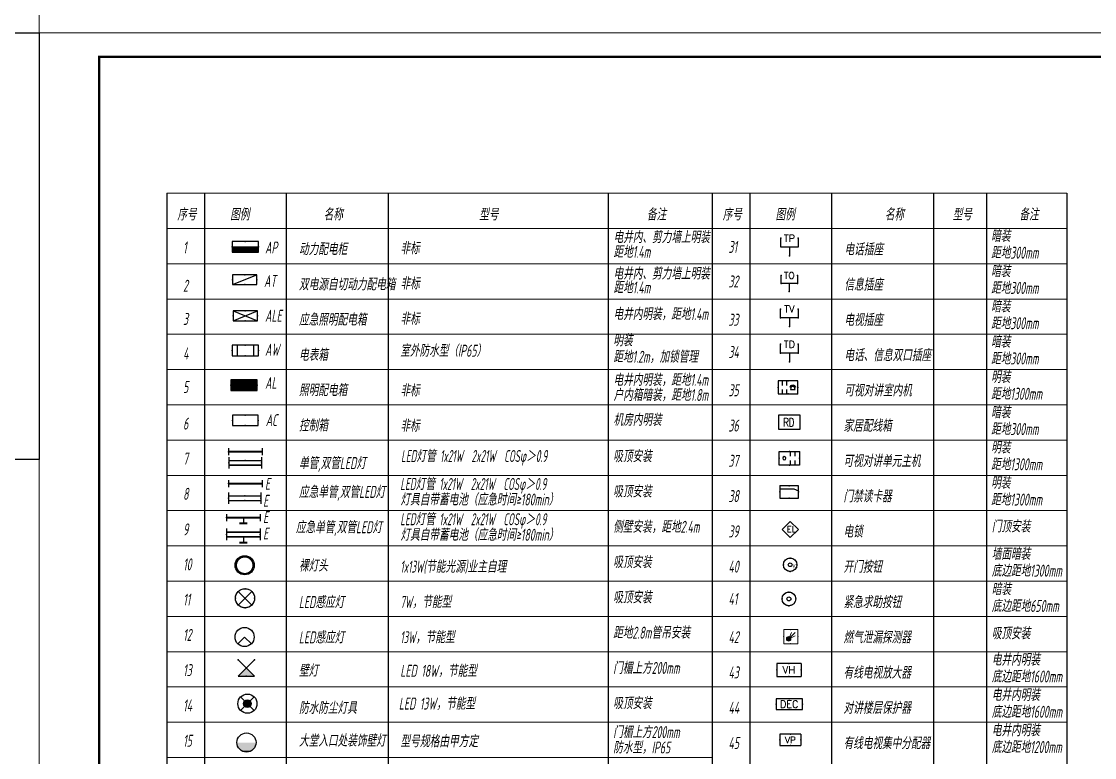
# Model space of a CAD drawing. Extents: x 3753737 to 4713801, y -857380 to 24339.
# Drawn here: x 4454205 to 4499036, y -659835 to -629102 of the extents above; entities that cross this region are included whole.
import ezdxf
from ezdxf.enums import TextEntityAlignment as Align

# ---------------------------------------------------------------- set-up
doc = ezdxf.new("R2010")
doc.units = 0
doc.header["$LTSCALE"] = 1000
doc.header["$MEASUREMENT"] = 0
doc.linetypes.add('CONTINOUS', pattern=[0])
doc.layers.get('0').update_dxf_attribs({"linetype": 'CONTINUOUS'})
for name, color, linetype in [('1-D2', 2, 'CONTINUOUS'), ('1-弱电', 3, 'CONTINUOUS'), ('1-弱电1', 3, 'CONTINUOUS'), ('EQUIP-安防', 3, 'CONTINUOUS'), ('EQUIP-照明', 3, 'CONTINUOUS'), ('EQUIP-电视', 3, 'CONTINUOUS'), ('EQUIP-箱柜', 3, 'CONTINUOUS'), ('EQUIP-通讯', 3, 'CONTINUOUS'), ('TEL_TEXT', 7, 'CONTINUOUS'), ('text', 7, 'CONTINUOUS'), ('TK', 252, 'CONTINUOUS'), ('电气', 6, 'CONTINUOUS')]:
    doc.layers.add(name, color=color, linetype=linetype)
for name, color, linetype, lineweight in [('DIM', 3, 'CONTINUOUS', 20), ('EQUIP-消防', 3, 'CONTINUOUS', 20), ('图框', 147, 'CONTINUOUS', 20)]:
    doc.layers.add(name, color=color, linetype=linetype, lineweight=lineweight)
doc.styles.add('1常用弱电', font='SIMPLEX.shx', dxfattribs={"width": 0.8, "height": 3.5, "bigfont": 'HZTXT.shx'})
doc.styles.add('_TCH_LABEL', font='COMPLEX', dxfattribs={"bigfont": 'GBCBIG'})
doc.styles.add('_TEL_DIM', font='SIMPLEX', dxfattribs={"width": 0.8, "height": 3.5, "bigfont": 'HZTXT'})
doc.styles.add('CM', font='complex', dxfattribs={"width": 0.75})
doc.styles.add('HZTXT', font='gbeitc.shx', dxfattribs={"width": 0.8, "height": 400, "bigfont": 'hztxt.shx'})
doc.styles.add('SM1', font='realsz.shx', dxfattribs={"width": 0.75, "bigfont": 'realhz.shx'})
doc.styles.get("Standard").update_dxf_attribs({"font": 'gbenor.shx', "bigfont": 'gbcbig.shx'})

# ---------------------------------------------------------------- blocks, each defined once
blk = doc.blocks.new('$equip$00001677')
for p, q in [((0.75, 0.6), (-0.75, 0.6)), ((-0.75, 0.6), (-0.75, 0)), ((-0.75, 0), (0.75, 0)), ((0.75, 0), (0.75, 0.6))]:
    blk.add_line(p, q)
for p in [(-0.75, 0.3), (0, 0.6), (0, 0), (0.75, 0.3)]:
    blk.add_point(p)
at = {"style": '_TCH_LABEL', "flags": 8}
blk.add_attdef('16', text='', height=0.4, dxfattribs=at).set_placement((0, 0.3), align=Align.MIDDLE_CENTER)
at = {"style": '_TCH_LABEL', "flags": 9}
blk.add_attdef('A', (0, 0), '', height=0.00002, dxfattribs=at)
blk = doc.blocks.new('$equip$00001674')
for p, q in [((-0.5, 0.499), (-0.5, 0.999)), ((0.5, 0.999), (0.5, 0.499)), ((0.5, 0.499), (-0.5, 0.499)), ((0, 0.5), (0, 0))]:
    blk.add_line(p, q)
for p in [(-0.5, 0.999), (0.5, 0.999), (-0.5, 0.499), (0, 0), (0.5, 0.499)]:
    blk.add_point(p)
at = {"style": '_TCH_LABEL', "flags": 8}
blk.add_attdef('$TEXT$', text='', height=0.4, dxfattribs=at).set_placement((0, 0.999), align=Align.MIDDLE_CENTER)
at = {"style": '_TCH_LABEL', "flags": 9}
blk.add_attdef('A', (0, 0), '', height=0.00002, dxfattribs=at)
blk = doc.blocks.new('$equip$00001382')
for p, q in [((-0.5, 0.499), (-0.5, 0.999)), ((0.5, 0.999), (0.5, 0.499)), ((0.5, 0.499), (-0.5, 0.499)), ((0, 0.5), (0, 0))]:
    blk.add_line(p, q)
for p in [(-0.5, 0.999), (0.5, 0.999), (0, 0.499), (0, 0)]:
    blk.add_point(p)
at = {"style": '_TCH_LABEL', "flags": 8}
blk.add_attdef('$TEXT$', text='', height=0.4, dxfattribs=at).set_placement((0, 0.999), align=Align.MIDDLE_CENTER)
at = {"style": '_TCH_LABEL', "flags": 9}
blk.add_attdef('A', (0, 0), '', height=0.00002, dxfattribs=at)
blk = doc.blocks.new('$equip$00001801')
for p, q in [((-0.65, 0.7), (-0.65, 0)), ((0.65, 0.7), (-0.65, 0.7)), ((0.65, 0.7), (0.65, 0)), ((-0.65, 0), (0.65, 0))]:
    blk.add_line(p, q)
for p in [(0, 0.7), (-0.65, 0.35), (0, 0), (0.65, 0.35)]:
    blk.add_point(p)
at = {"color": 7, "style": '_TEL_DIM'}
blk.add_attdef('$TEXT$', text='', height=0.4, dxfattribs=at).set_placement((0, 0.35), align=Align.MIDDLE_CENTER)
at = {"color": 7, "style": '_TEL_DIM', "flags": 1}
blk.add_attdef('A', text='', height=0.00002, dxfattribs=at).set_placement((0, 0), align=Align.MIDDLE_CENTER)
blk = doc.blocks.new('$equip$00001847')
for p, q in [((-0.5, 0.499), (-0.5, 0.999)), ((0.5, 0.999), (0.5, 0.499)), ((0.5, 0.499), (-0.5, 0.499)), ((0, 0.5), (0, 0))]:
    blk.add_line(p, q)
for p in [(-0.5, 0.999), (0.5, 0.999), (-0.5, 0.499), (0, 0), (0.5, 0.499)]:
    blk.add_point(p)
at = {"color": 7, "style": '_TEL_DIM'}
blk.add_attdef('$TEXT$', text='', height=0.4, dxfattribs=at).set_placement((0, 0.999), align=Align.MIDDLE_CENTER)
at = {"color": 7, "style": '_TEL_DIM', "flags": 1}
blk.add_attdef('A', text='', height=0.00002, dxfattribs=at).set_placement((0, 0), align=Align.MIDDLE_CENTER)
blk = doc.blocks.new('$equip$00001800')
for p, q in [((-0.65, 0.7), (-0.65, 0)), ((0.65, 0.7), (-0.65, 0.7)), ((0.65, 0.7), (0.65, 0)), ((-0.65, 0), (0.65, 0))]:
    blk.add_line(p, q)
for p in [(0, 0.7), (-0.65, 0.35), (0, 0), (0.65, 0.35)]:
    blk.add_point(p)
at = {"color": 7, "style": '_TEL_DIM'}
blk.add_attdef('$TEXT$', text='', height=0.4, dxfattribs=at).set_placement((0, 0.35), align=Align.MIDDLE_CENTER)
at = {"color": 7, "style": '_TEL_DIM', "flags": 1}
blk.add_attdef('A', text='', height=0.00002, dxfattribs=at).set_placement((0, 0), align=Align.MIDDLE_CENTER)
blk = doc.blocks.new('$equip$00002647')
at = {"linetype": 'Continuous'}
for p, q in [((-0.63, -0.415), (-0.63, 0.415)), ((-0.63, -0.415), (-0.63, 0.415)), ((-0.63, 0.415), (0.62, 0.415)), ((0.066, 0.129), (0.066, 0.415)), ((0.345, 0.129), (0.345, 0.415)), ((0.62, 0.415), (0.62, -0.415)), ((0.62, -0.415), (-0.63, -0.415)), ((0.066, -0.415), (0.066, -0.129)), ((0.345, -0.415), (0.345, -0.129))]:
    blk.add_line(p, q, dxfattribs=at)
at = {"const_width": 0.05}
blk.add_lwpolyline([(-0.63, 0.415), (0.62, 0.415), (0.62, -0.415), (-0.63, -0.415), (-0.63, 0.415), (0.62, 0.415)], dxfattribs=at)
at = {"linetype": 'Continuous'}
for start, end in [(0, 180), (180, 0)]:
    blk.add_arc((-0.32, 0), 0.1, start, end, dxfattribs=at)
at = {"color": 1}
for p in [(-0.63, 0), (-0.005, 0.415), (0.62, 0), (-0.005, -0.415)]:
    blk.add_point(p, dxfattribs=at)
at = {"color": 7, "style": '_TEL_DIM', "flags": 1}
blk.add_attdef('A', text='', height=0.000025, dxfattribs=at).set_placement((0, 0), align=Align.MIDDLE_CENTER)
blk = doc.blocks.new('A$C61097B59')
at = {"layer": '1-D2'}
for p, q in [((-88, 338), (-88, 0)), ((447, 338), (-88, 338)), ((447, 0), (447, 338)), ((-88, 0), (447, 0))]:
    blk.add_line(p, q, dxfattribs=at)
at = {"layer": '1-D2', "linetype": 'Continuous', "style": 'CM', "width": 0.75}
blk.add_text('RD', height=204, dxfattribs=at).set_placement((31, 63))
blk = doc.blocks.new('3电锁')
at = {"layer": '1-弱电1'}
for p, q in [((0, 743), (-372, 372)), ((372, 372), (0, 743)), ((-372, 372), (0, 0)), ((0, 0), (372, 372))]:
    blk.add_line(p, q, dxfattribs=at)
at = {"layer": '1-弱电1', "style": '1常用弱电'}
blk.add_text('EL', height=277.7, dxfattribs=at).set_placement((-160, 247))
blk = doc.blocks.new('$equip$00002479')
at = {"const_width": 0.04}
blk.add_lwpolyline([(-0.3, 0, 1), (0.3, 0, 1), (-0.3, 0, 0.942883)], format="xyb", dxfattribs=at)
for radius in [0.3, 0.0841]:
    blk.add_circle((0, 0), radius)
for p in [(-0.3, 0), (0, 0.3), (0.3, 0), (0, -0.3)]:
    blk.add_point(p)
at = {"color": 7, "style": '_TEL_DIM', "flags": 1}
blk.add_attdef('A', text='', height=0.00002, dxfattribs=at).set_placement((0, 0), align=Align.MIDDLE_CENTER)
blk = doc.blocks.new('$equip$00001600')
for p, q in [((0.5, 0), (-0.5, 0)), ((-0.5, 0), (-0.5, -1)), ((0.5, -1), (0.5, 0)), ((-0.15, -0.65), (0.3, -0.2)), ((-0.15, -0.65), (0.05, -0.2)), ((-0.15, -0.65), (0.3, -0.45)), ((-0.5, -1), (0.5, -1))]:
    blk.add_line(p, q)
blk.add_circle((-0.15, -0.65), 0.158)
for p in [(0, 0), (-0.5, -0.5), (0.5, -0.5), (0, -1)]:
    blk.add_point(p)
for points in [[(-0.287, -0.571), (-0.013, -0.571), (-0.308, -0.65), (0.008, -0.65)], [(-0.287, -0.729), (-0.013, -0.729), (-0.308, -0.65), (0.008, -0.65)], [(-0.229, -0.513), (-0.071, -0.513), (-0.287, -0.571), (-0.013, -0.571)], [(-0.229, -0.787), (-0.071, -0.787), (-0.287, -0.729), (-0.013, -0.729)], [(-0.15, -0.492), (-0.15, -0.492), (-0.229, -0.513), (-0.071, -0.513)], [(-0.15, -0.808), (-0.15, -0.808), (-0.229, -0.787), (-0.071, -0.787)]]:
    blk.add_solid(points)
at = {"flags": 9}
blk.add_attdef('A', (0, 0), '', height=0.00002, dxfattribs=at)
blk.add_attdef('B', text='', height=0.4, dxfattribs=at).set_placement((0.784, -0.7), align=Align.MIDDLE_CENTER)
blk = doc.blocks.new('$equip$00002628')
at = {"linetype": 'Continuous'}
for p, q in [((-0.625, 0.415), (0.625, 0.415)), ((-0.625, -0.415), (-0.625, 0.415)), ((-0.472, 0.01), (-0.409, 0.01)), ((-0.446, -0.138), (-0.395, 0.058)), ((-0.395, 0.058), (-0.395, 0.058)), ((-0.395, 0.058), (-0.206, 0.058)), ((-0.206, 0.058), (-0.155, -0.138)), ((-0.191, 0.01), (-0.129, 0.01)), ((0.071, 0.129), (0.071, 0.415)), ((0.35, 0.129), (0.35, 0.415)), ((0.625, 0.415), (0.625, -0.415)), ((0.625, -0.415), (-0.625, -0.415)), ((-0.155, -0.138), (-0.446, -0.138)), ((0.071, -0.415), (0.071, -0.129)), ((0.35, -0.415), (0.35, -0.129))]:
    blk.add_line(p, q, dxfattribs=at)
at = {"const_width": 0.04}
blk.add_lwpolyline([(-0.625, 0.415), (0.625, 0.415), (0.625, -0.415), (-0.625, -0.415), (-0.625, 0.415), (0.625, 0.415)], dxfattribs=at)
at = {"linetype": 'Continuous'}
blk.add_arc((-0.3, -0.011), 0.173, 6.98974, 173.01026, dxfattribs=at)
for p in [(-0.625, 0), (0, 0.415), (0, -0.415), (0.625, 0)]:
    blk.add_point(p)
at = {"color": 7, "style": '_TEL_DIM', "flags": 1}
blk.add_attdef('A', text='', height=0.000025, dxfattribs=at).set_placement((0, 0), align=Align.MIDDLE_CENTER)
blk = doc.blocks.new('$equip$00002617')
for p, q in [((0.625, 0.415), (-0.625, 0.415)), ((-0.625, 0.415), (-0.625, -0.415)), ((-0.625, 0.215), (0.325, 0.215)), ((0.325, 0.215), (0.625, 0.075)), ((0.625, -0.415), (0.625, 0.415)), ((-0.625, -0.415), (0.625, -0.415))]:
    blk.add_line(p, q)
at = {"linetype": 'Continuous', "const_width": 0.04}
blk.add_lwpolyline([(-0.625, 0.415), (0.625, 0.415), (0.625, -0.415), (-0.625, -0.415)], close=True, dxfattribs=at)
at = {"color": 1}
for p in [(-0.625, 0), (0, 0.415), (0.625, 0), (0.018, -0.415)]:
    blk.add_point(p, dxfattribs=at)
at = {"color": 7, "style": '_TEL_DIM', "flags": 1}
blk.add_attdef('A', text='', height=0.000025, dxfattribs=at).set_placement((0, 0), align=Align.MIDDLE_CENTER)
blk = doc.blocks.new('A$C18BE6784')
at = {"layer": 'EQUIP-安防', "linetype": 'ByBlock', "xscale": 400, "yscale": 400, "zscale": 400}
blk.add_blockref('$equip$00002479', (-47, 62), dxfattribs=at)
at = {"layer": 'EQUIP-安防', "color": 7, "linetype": 'ByBlock', "style": 'SM1', "width": 0.75}
blk.add_text('K', height=71.8, dxfattribs=at).set_placement((0, 0))
blk = doc.blocks.new('$equip$00001159')
for p, q in [((-1.2, 0.25), (-1.2, -0.25)), ((-1.2, 0), (1.2, 0)), ((1.2, 0.25), (1.2, -0.25))]:
    blk.add_line(p, q)
at = {"const_width": 0.14}
blk.add_lwpolyline([(-1.2, 0), (1.2, 0)], dxfattribs=at)
at = {"layer": 'EQUIP-照明'}
for p in [(-1.2, 0), (0, 0), (1.2, 0)]:
    blk.add_point(p, dxfattribs=at)
at = {"layer": 'EQUIP-照明', "flags": 9}
blk.add_attdef('A', (0, 0), '', height=0.00002, dxfattribs=at)
blk = doc.blocks.new('$equip$00001160')
for p, q in [((-1.2, 0.417), (-1.2, -0.417)), ((-1.2, 0.167), (1.2, 0.167)), ((1.2, 0.417), (1.2, -0.417)), ((-1.2, -0.167), (1.2, -0.167))]:
    blk.add_line(p, q)
at = {"const_width": 0.1}
for points in [[(-1.2, 0.167), (1.2, 0.167)], [(-1.2, -0.167), (1.2, -0.167)]]:
    blk.add_lwpolyline(points, dxfattribs=at)
at = {"layer": 'EQUIP-照明'}
for p in [(-1.2, 0), (0, 0.167), (1.2, 0), (0, -0.167)]:
    blk.add_point(p, dxfattribs=at)
at = {"layer": 'EQUIP-照明', "flags": 9}
blk.add_attdef('A', (0, 0), '', height=0.00002, dxfattribs=at)
blk = doc.blocks.new('$equip$00002539')
for p, q in [((-0.354, 0.354), (0.354, -0.354)), ((0.354, 0.354), (-0.354, -0.354))]:
    blk.add_line(p, q)
at = {"const_width": 0.05}
blk.add_lwpolyline([(-0.5, 0, 1), (0.5, 0, 1), (-0.5, 0, 0.911406)], format="xyb", dxfattribs=at)
blk.add_circle((0, 0), 0.5)
for p in [(-0.5, 0), (0, 0.5), (0.5, 0), (0, -0.5)]:
    blk.add_point(p)
at = {"color": 7, "style": '_TEL_DIM', "flags": 1}
blk.add_attdef('A', text='', height=0.00002, dxfattribs=at).set_placement((0, 0), align=Align.MIDDLE_CENTER)
blk = doc.blocks.new('$equip$00001149')
for p, q in [((-0.354, 0.354), (0.354, -0.354)), ((0.354, 0.354), (-0.354, -0.354))]:
    blk.add_line(p, q)
for radius in [0.5, 0.2]:
    blk.add_circle((0, 0), radius)
for points in [[(-0.173, 0.1), (0.173, 0.1), (-0.2, 0), (0.2, 0)], [(-0.173, -0.1), (0.173, -0.1), (-0.2, 0), (0.2, 0)], [(-0.1, 0.173), (0.1, 0.173), (-0.173, 0.1), (0.173, 0.1)], [(0, 0.2), (0, 0.2), (-0.1, 0.173), (0.1, 0.173)], [(-0.1, -0.173), (0.1, -0.173), (-0.173, -0.1), (0.173, -0.1)], [(0, -0.2), (0, -0.2), (-0.1, -0.173), (0.1, -0.173)]]:
    blk.add_solid(points)
at = {"flags": 9}
blk.add_attdef('A', (0, 0), '', height=0.00002, dxfattribs=at)
blk = doc.blocks.new('$equip$00001154')
for p, q in [((0, 0.283), (0, -0.283)), ((0, 0.283), (0.566, -0.283)), ((0.566, 0.283), (0, -0.283))]:
    blk.add_line(p, q)
for p in [(0, 0.004), (0.283, 0), (0.566, 0.283), (0.566, -0.283)]:
    blk.add_point(p)
blk.add_solid([(0, -0.283), (0.283, 0), (0, 0.283)])
at = {"layer": 'TEL_TEXT', "style": '_TEL_DIM', "flags": 1}
blk.add_attdef('A', text='', height=0.00002, dxfattribs=at).set_placement((0, 0), align=Align.MIDDLE_CENTER)
blk = doc.blocks.new('$equip$00001165')
for p, q in [((-1.2, 0.995), (-1.2, 0.162)), ((1.2, 0.995), (1.2, 0.162)), ((-1.2, 0.745), (1.2, 0.745)), ((-1.2, 0.412), (1.2, 0.412)), ((0, 0.412), (0, 0))]:
    blk.add_line(p, q)
for points, const_width in [([(-1.2, 0.745), (1.2, 0.745)], 0.1), ([(-1.2, 0.412), (1.2, 0.412)], 0.1), ([(-0.282, 0), (0.282, 0)], 0.14)]:
    blk.add_lwpolyline(points, dxfattribs=dict(const_width=const_width))
for p in [(-1.2, 0.579), (0, 0.745), (0, 0), (1.2, 0.579)]:
    blk.add_point(p)
at = {"flags": 9}
blk.add_attdef('A', (0, 0), '', height=0.00002, dxfattribs=at)
blk = doc.blocks.new('$equip$00001164')
for p, q in [((-1.2, 0.662), (-1.2, 0.162)), ((-1.2, 0.412), (1.2, 0.412)), ((0, 0.412), (0, 0)), ((0, 0), (0, 0)), ((1.2, 0.662), (1.2, 0.162))]:
    blk.add_line(p, q)
at = {"const_width": 0.14}
for points in [[(-1.2, 0.412), (1.2, 0.412)], [(-0.282, 0), (0.282, 0)]]:
    blk.add_lwpolyline(points, dxfattribs=at)
for p in [(-1.2, 0.412), (0, 0.412), (0, 0), (1.2, 0.412)]:
    blk.add_point(p)
at = {"flags": 9}
blk.add_attdef('A', (0, 0), '', height=0.00002, dxfattribs=at)
blk = doc.blocks.new('$equip$00001428')
for p, q in [((0.75, 0.6), (-0.75, 0.6)), ((-0.75, 0.6), (-0.75, 0)), ((-0.75, 0), (0.75, 0)), ((-0.469, 0.6), (-0.469, 0)), ((0.469, 0.6), (0.469, 0)), ((0.75, 0), (0.75, 0.6))]:
    blk.add_line(p, q)
for p in [(-0.75, 0.3), (0, 0.6), (0, 0), (0.75, 0.3)]:
    blk.add_point(p)
at = {"style": '_TCH_LABEL', "flags": 9}
blk.add_attdef('A', (0, 0), '', height=0.00002, dxfattribs=at)
blk = doc.blocks.new('*X9')
at = {"color": 0}
for p, q in [((-250, 33), (-183, 100)), ((-250, 68), (-218, 100)), ((-247, 0), (-147, 100)), ((-212, 0), (-112, 100)), ((-177, 0), (-77, 100)), ((-141, 0), (-41, 100)), ((-106, 0), (-6, 100)), ((-71, 0), (29, 100)), ((-35, 0), (65, 100)), ((0, 0), (100, 100)), ((35, 0), (135, 100)), ((71, 0), (171, 100)), ((106, 0), (206, 100)), ((141, 0), (241, 100)), ((177, 0), (250, 73)), ((212, 0), (250, 38)), ((247, 0), (250, 3))]:
    blk.add_line(p, q, dxfattribs=at)
blk = doc.blocks.new('$equip$00001414')
for p, q in [((0.75, 0.6), (-0.75, 0.6)), ((-0.75, 0.6), (-0.75, 0)), ((-0.75, 0.3), (0.75, 0.3)), ((-0.75, 0), (0.75, 0)), ((0.75, 0), (0.75, 0.6))]:
    blk.add_line(p, q)
at = {"const_width": 0.3}
blk.add_lwpolyline([(-0.75, 0.15), (0.75, 0.15)], dxfattribs=at)
for p in [(-0.75, 0.3), (0, 0.6), (0, 0), (0.75, 0.3)]:
    blk.add_point(p)
at = {"xscale": 0.00300000000061118, "yscale": 0.00300000000061118, "zscale": 0.00300000000061118}
blk.add_blockref('*X9', (0, 0), dxfattribs=at)
at = {"style": '_TCH_LABEL', "flags": 9}
blk.add_attdef('A', (0, 0), '', height=0.00002, dxfattribs=at)
blk = doc.blocks.new('*X7')
at = {"color": 0}
for p, q in [((-250, 33), (-83, 200)), ((-250, 68), (-118, 200)), ((-250, 104), (-154, 200)), ((-250, 139), (-189, 200)), ((-250, 174), (-224, 200)), ((-247, 0), (-47, 200)), ((-212, 0), (-12, 200)), ((-177, 0), (23, 200)), ((-141, 0), (59, 200)), ((-106, 0), (94, 200)), ((-71, 0), (129, 200)), ((-35, 0), (165, 200)), ((0, 0), (200, 200)), ((35, 0), (235, 200)), ((71, 0), (250, 179)), ((106, 0), (250, 144)), ((141, 0), (250, 109)), ((177, 0), (250, 73)), ((212, 0), (250, 38)), ((247, 0), (250, 3))]:
    blk.add_line(p, q, dxfattribs=at)
blk = doc.blocks.new('$equip$00001421')
for p, q in [((0.75, 0.6), (-0.75, 0.6)), ((-0.75, 0.6), (-0.75, 0)), ((-0.75, 0), (0.75, 0)), ((0.75, 0), (0.75, 0.6))]:
    blk.add_line(p, q)
at = {"const_width": 0.6}
blk.add_lwpolyline([(-0.75, 0.3), (0.75, 0.3)], dxfattribs=at)
for p in [(-0.75, 0.3), (0, 0.6), (0, 0), (0.75, 0.3)]:
    blk.add_point(p)
at = {"xscale": 0.00300000000061118, "yscale": 0.00300000000061118, "zscale": 0.00300000000061118}
blk.add_blockref('*X7', (0, 0), dxfattribs=at)
at = {"style": '_TCH_LABEL', "flags": 9}
blk.add_attdef('A', (0, 0), '', height=0.00002, dxfattribs=at)
blk = doc.blocks.new('$equip$00001416')
for p, q in [((0.75, 0.6), (-0.75, 0.6)), ((-0.75, 0), (0.75, 0.6)), ((-0.75, 0.6), (-0.75, 0)), ((-0.75, 0), (0.75, 0)), ((0.75, 0), (0.75, 0.6))]:
    blk.add_line(p, q)
for p in [(-0.75, 0.3), (0, 0.6), (0, 0), (0.75, 0.3)]:
    blk.add_point(p)
at = {"style": '_TCH_LABEL', "flags": 9}
blk.add_attdef('A', (0, 0), '', height=0.00002, dxfattribs=at)
blk = doc.blocks.new('$equip$00001424')
for p, q in [((-0.75, 0), (0.75, 0.6)), ((-0.75, 0.6), (0.75, 0)), ((0.75, 0.6), (-0.75, 0.6)), ((-0.75, 0.6), (-0.75, 0)), ((-0.75, 0), (0.75, 0)), ((0.75, 0), (0.75, 0.6))]:
    blk.add_line(p, q)
for p in [(-0.75, 0.3), (0, 0.6), (0, 0), (0.75, 0.3)]:
    blk.add_point(p)
at = {"style": '_TCH_LABEL', "flags": 9}
blk.add_attdef('A', (0, 0), '', height=0.00002, dxfattribs=at)
blk = doc.blocks.new('$equip$00001413')
for p, q in [((0.75, 0.6), (-0.75, 0.6)), ((-0.75, 0.6), (-0.75, 0)), ((-0.75, 0), (0.75, 0)), ((0.75, 0), (0.75, 0.6))]:
    blk.add_line(p, q)
for p in [(-0.75, 0.3), (0, 0.6), (0, 0), (0.75, 0.3)]:
    blk.add_point(p)
at = {"style": '_TCH_LABEL', "flags": 9}
blk.add_attdef('A', (0, 0), '', height=0.00002, dxfattribs=at)
blk = doc.blocks.new('$equip$00001151')
blk.add_circle((0, 0.5), 0.5)
for points in [[(0.433, 0.25), (-0.433, 0.25), (0.5, 0.5), (-0.5, 0.5)], [(0.25, 0.067), (-0.25, 0.067), (0.433, 0.25), (-0.433, 0.25)], [(0, 0), (0, 0), (0.25, 0.067), (-0.25, 0.067)]]:
    blk.add_solid(points)
at = {"flags": 9}
blk.add_attdef('A', (0, 0), '', height=0.00002, dxfattribs=at)
blk = doc.blocks.new('$equip$00001176')
for q in [(-0.354, -0.354), (0.354, -0.354)]:
    blk.add_line((0, 0), q)
blk.add_circle((0, 0), 0.5)
at = {"style": '_TCH_LABEL', "flags": 9}
blk.add_attdef('A', (0, 0), '', height=0.00002, dxfattribs=at)
blk = doc.blocks.new('$equip$00001150')
at = {"const_width": 0.1}
blk.add_lwpolyline([(-0.45, 0, 1), (0.45, 0, 1)], format="xyb", close=True, dxfattribs=at)
blk.add_circle((0, 0), 0.5)
at = {"flags": 9}
blk.add_attdef('A', (0, 0), '', height=0.00002, dxfattribs=at)

msp = doc.modelspace()

# ---------------------------------------------------------------- linework, layer by layer
at = {"layer": 'DIM', "color": 2, "linetype": 'Continuous'}
for p, q in [((4460277.5, -636272.1), (4483061.6, -636272.1)), ((4483061.6, -636272.6), (4497874.1, -636272.6)), ((4460277.5, -637744.8), (4483061.6, -637744.8)), ((4483061.6, -637745.3), (4497874.1, -637745.3)), ((4460277.5, -639217.4), (4483061.6, -639217.4)), ((4483061.6, -639218), (4497874.1, -639218)), ((4460277.5, -640690.1), (4483061.6, -640690.1)), ((4483061.6, -640690.7), (4497874.1, -640690.7)), ((4460277.5, -642162.8), (4483061.6, -642162.8)), ((4483061.6, -642163.4), (4497874.1, -642163.4)), ((4460277.5, -643635.5), (4483061.6, -643635.5)), ((4483061.6, -643636), (4497874.1, -643636)), ((4460277.5, -645108.2), (4483061.6, -645108.2)), ((4483061.6, -645108.7), (4497874.1, -645108.7)), ((4460277.5, -646580.9), (4483061.6, -646580.9)), ((4483061.6, -646581.4), (4497874.1, -646581.4)), ((4460277.5, -648053.6), (4483061.6, -648053.6)), ((4483061.6, -648054.1), (4497874.1, -648054.1)), ((4460277.5, -649526.3), (4483061.6, -649526.3)), ((4483061.6, -649526.8), (4497874.1, -649526.8)), ((4460277.5, -650999), (4483061.6, -650999)), ((4483061.6, -650999.5), (4497874.1, -650999.5)), ((4460277.5, -652471.7), (4483061.6, -652471.7)), ((4483061.6, -652472.2), (4497874.1, -652472.2)), ((4460277.5, -653944.4), (4483061.6, -653944.4)), ((4483061.6, -653944.9), (4497874.1, -653944.9)), ((4460277.5, -655417.1), (4483061.6, -655417.1)), ((4483061.6, -655417.6), (4497874.1, -655417.6)), ((4460277.5, -656889.8), (4483061.6, -656889.8)), ((4460277.5, -656889.8), (4483061.6, -656889.8)), ((4483061.6, -656890.3), (4497874.1, -656890.3)), ((4460277.5, -658362.5), (4483061.6, -658362.5)), ((4483061.6, -658363), (4497874.1, -658363)), ((4460277.5, -659835.2), (4483061.6, -659835.2)), ((4460277.5, -659835.2), (4483061.6, -659835.2)), ((4460277.5, -659835.2), (4483061.6, -659835.2)), ((4460277.5, -659835.2), (4483061.6, -659835.2))]:
    msp.add_line(p, q, dxfattribs=at)
at = {"layer": 'text', "color": 2}
msp.add_lwpolyline([(4454946.2, -647385.5), (4424948, -647385.5), (4424948, -629577.2), (4454946.2, -629577.2)], close=True, dxfattribs=at)
at = {"layer": 'TK', "color": 2}
for p, q in [((4460277.5, -636272.1), (4460277.5, -684870.9)), ((4461847.9, -636272.1), (4461847.9, -684870.9)), ((4465266.3, -636272.1), (4465266.3, -684870.9)), ((4469519.5, -636272.1), (4469519.5, -684870.9)), ((4478717.7, -636272.1), (4478717.7, -684870.9)), ((4483061.6, -636272.1), (4483061.6, -659835.2)), ((4483061.6, -636272.6), (4483061.6, -684870.9)), ((4484632, -636272.6), (4484632, -681926.1)), ((4488050.4, -636272.6), (4488050.4, -670144.5)), ((4492303.6, -636272.6), (4492303.6, -670144.5)), ((4494521.4, -636272.6), (4494521.4, -670144.5)), ((4497874.1, -636272.6), (4497874.1, -670144.5)), ((4497874.1, -636272.6), (4497874.1, -670144.5)), ((4483061.6, -637744.8), (4483061.6, -684870.9))]:
    msp.add_line(p, q, dxfattribs=at)
at = {"layer": '图框'}
for points in [[(4454946.2, -587623), (4514346, -587623), (4514346, -629577.2), (4454946.2, -629577.2)], [(4454946.2, -629577.2), (4539046.2, -629577.2), (4539046.2, -688977.2), (4454946.2, -688977.2)]]:
    msp.add_lwpolyline(points, close=True, dxfattribs=at)
at = {"layer": '图框', "const_width": 100}
msp.add_lwpolyline([(4538046.2, -687977.2), (4538046.2, -630577.2), (4457446.2, -630577.2), (4457446.2, -687977.2)], close=True, dxfattribs=at)

# ---------------------------------------------------------------- block references
at = {"layer": '1-弱电', "xscale": 0.9149383902549744, "yscale": 0.9149383902549744, "zscale": 0.9149383902549744}
msp.add_blockref('3电锁', (4486324.7, -650655.2), dxfattribs=at)
at = {"layer": 'EQUIP-安防'}
for name, p, xscale, yscale, zscale in [('$equip$00002628', (4486231.4, -644382.8), -659.2771084336564, 659.2771084336564, 659.277108433735), ('A$C61097B59', (4485977, -646119.8), 1.697142899036407, 1.697142899036407, 1.697142899036407), ('$equip$00002647', (4486293.6, -647341), 678.8571428656578, 678.8571428656578, 678.8571428656578), ('$equip$00002617', (4486273.1, -648746.9), 624, 624, 624), ('$equip$00002479', (4486267.5, -653212.9), 960, 960, 960)]:
    msp.add_blockref(name, p, dxfattribs=dict(at, xscale=xscale, yscale=yscale, zscale=zscale))
at = {"layer": 'EQUIP-消防', "ltscale": 5, "xscale": 589.6135482788086, "yscale": 589.6135482788086, "zscale": 589.6135482788086}
msp.add_blockref('$equip$00001600', (4486346.2, -654494.8), dxfattribs=at)
at = {"layer": 'EQUIP-照明'}
for name, p, xscale, yscale, zscale in [('$equip$00001159', (4463557.1, -647066.1), 589.285714328289, 589.285714328289, 589.285714328289), ('$equip$00001160', (4463549.4, -647530.3), 565.714285671711, 565.714285671711, 565.714285671711), ('$equip$00001159', (4463557.1, -648396), 589.285714328289, 589.285714328289, 589.285714328289), ('$equip$00001160', (4463533, -649009.6), 565.714285671711, 565.714285671711, 565.714285671711), ('$equip$00001164', (4463475.8, -650061.8), 589, 589, 589), ('$equip$00001165', (4463475.8, -650862), 589, 589, 589), ('$equip$00001150', (4463531.7, -651807.7), 800, 800, 800), ('$equip$00002539', (4463545.7, -653184.9), 800, 800, 800), ('$equip$00001176', (4463527.7, -654804.2), 800, 800, 800), ('$equip$00001149', (4463645, -657587.4), 800, 800, 800), ('$equip$00001151', (4463604.7, -659609.2), 800, 800, 800)]:
    msp.add_blockref(name, p, dxfattribs=dict(at, xscale=xscale, yscale=yscale, zscale=zscale))
at = {"layer": 'EQUIP-照明', "xscale": 1200, "yscale": 1200, "zscale": 1200, "rotation": 90}
msp.add_blockref('$equip$00001154', (4463604.5, -656439), dxfattribs=at)
at = {"layer": 'EQUIP-电视', "xscale": 678.8571428656578, "yscale": 678.8571428656578, "zscale": 678.8571428656578}
msp.add_blockref('$equip$00001800', (4486329, -659339.6), dxfattribs=at).add_auto_attribs({'$TEXT$': 'VP'})
at = {"layer": 'EQUIP-箱柜', "linetype": 'CONTINOUS', "xscale": 736.6071428656578, "yscale": 736.6071428656578, "zscale": 736.6071428656578}
msp.add_blockref('$equip$00001414', (4463557.1, -638735.6), dxfattribs=at)
at = {"layer": 'EQUIP-箱柜'}
for name, p, xscale, yscale, zscale in [('$equip$00001416', (4463530.6, -640091.3), 678.8571428656578, 678.8571428656578, 678.8571428656578), ('$equip$00001424', (4463557.1, -641596.7), 678.8571428656578, 678.8571428656578, 678.8571428656578), ('$equip$00001421', (4463505.8, -644504.8), 736.6071428656578, 736.6071428656578, 736.6071428656578), ('$equip$00001413', (4463557.1, -645978.2), 720, 720, 720)]:
    msp.add_blockref(name, p, dxfattribs=dict(at, xscale=xscale, yscale=yscale, zscale=zscale))
at = {"layer": 'EQUIP-箱柜', "ltscale": 5, "xscale": 736.6071428656578, "yscale": 736.6071428656578, "zscale": 736.6071428656578}
msp.add_blockref('$equip$00001428', (4463557.1, -643056.2), dxfattribs=at)
at = {"layer": 'EQUIP-通讯'}
for name, p, xscale, yscale, zscale, values in [('$equip$00001382', (4486292.7, -638888.9), 736.6071428656578, 736.6071428656578, 736.6071428656578, {'$TEXT$': 'TP'}), ('$equip$00001847', (4486281.3, -640383.6), 678.8571428656578, 678.8571428656578, 678.8571428656578, {'$TEXT$': 'TO'}), ('$equip$00001674', (4486287.4, -641844.9), 736.6071428656578, 736.6071428656578, 736.6071428656578, {'$TEXT$': 'TV'}), ('$equip$00001674', (4486287.4, -643317.6), 736.6071428656578, 736.6071428656578, 736.6071428656578, {'$TEXT$': 'TD'}), ('$equip$00001801', (4486268, -656447.6), 777.8571428656578, 777.8571428656578, 777.8571428656578, {'$TEXT$': 'VH'})]:
    msp.add_blockref(name, p, dxfattribs=dict(at, xscale=xscale, yscale=yscale, zscale=zscale)).add_auto_attribs(values)
at = {"layer": 'EQUIP-通讯', "ltscale": 5}
ref = msp.add_blockref('$equip$00001677', (4486281.4, -657827.9), dxfattribs=dict(at, xscale=736.6071428656578, yscale=736.6071428656578, zscale=736.6071428656578))
ref.add_attrib('$TEXT$', 'DEC', dxfattribs={"layer": '0', "height": 294.64, "style": '_TCH_LABEL', "flags": 8}).set_placement((4486281.4, -657607), align=Align.MIDDLE_CENTER)
at = {"layer": '电气', "linetype": 'ByBlock', "xscale": 2.339999999850988, "yscale": 2.339999999850988, "zscale": 2.339999999850988}
msp.add_blockref('A$C18BE6784', (4486429.7, -651930.9), dxfattribs=at)

# ---------------------------------------------------------------- texts
at = {"color": 0, "style": 'HZTXT'}
for s, width, p in [('序号', 0.7, (4460711.2, -637411.7)), ('图例', 0.7, (4462921.1, -637411.7)), ('名称', 0.7, (4466823.2, -637411.7)), ('型号', 0.7, (4473323.8, -637411.7)), ('备注', 0.7, (4480330.2, -637411.7)), ('序号', 0.7, (4483495.3, -637412.2)), ('图例', 0.7, (4485705.2, -637412.2)), ('名称', 0.7, (4490270.3, -637412.2)), ('型号', 0.7, (4493105.6, -637412.2)), ('备注', 0.7, (4495891.9, -637412.2)), ('电井内、剪力墙上明装', 0.7, (4478934.1, -638356.8)), ('暗装', 0.7, (4494713.5, -638305.4)), ('1', 0.7, (4460958.9, -638787.2)), ('AP', 0.7, (4464383.2, -638792.2)), ('动力配电柜', 0.7, (4465795.9, -638856.4)), ('非标', 0.7, (4470032.3, -638821.2)), ('31', 0.7, (4483742.9, -638766.5)), ('电话插座', 0.7, (4488585.2, -638868.6)), ('距地1.4m', 0.7, (4478934.1, -638972)), ('距地300mm', 0.7, (4494713.5, -639007)), ('暗装', 0.7, (4494713.5, -639778.1)), ('AT', 0.7, (4464339, -640187)), ('电井内、剪力墙上明装', 0.7, (4478934.1, -639877.6)), ('32', 0.7, (4483742.9, -640208.1)), ('2', 0.7, (4460958.9, -640385.3)), ('双电源自切动力配电箱', 0.7, (4465795.9, -640329.1)), ('非标', 0.7, (4470033.3, -640293.9)), ('距地1.4m', 0.7, (4478934.1, -640457.6)), ('信息插座', 0.7, (4488580, -640341.3)), ('距地300mm', 0.7, (4494713.5, -640479.7)), ('电井内明装，距地1.4m', 0.7, (4478934.1, -641567.7)), ('暗装', 0.7, (4494713.5, -641250.8)), ('3', 0.7, (4460958.9, -641773.3)), ('ALE', 0.7, (4464383.2, -641639.9)), ('ALE', 0.7, (4464383.2, -641639.9)), ('应急照明配电箱', 0.7, (4465795.9, -641801.8)), ('非标', 0.7, (4470033.3, -641766.6)), ('33', 0.7, (4483742.9, -641806.1)), ('电视插座', 0.7, (4488580, -641814)), ('距地300mm', 0.7, (4494713.5, -641952.4)), ('明装', 0.7, (4478926.8, -642665)), ('暗装', 0.7, (4494713.5, -642723.5)), ('4', 0.7, (4460958.9, -643213.6)), ('AW', 0.7, (4464383.2, -643056.8)), ('电表箱', 0.7, (4465795.9, -643274.5)), ('室外防水型（IP65）', 0.7, (4470026, -643098.5)), ('距地1.2m，加锁管理', 0.7, (4478926.8, -643351.5)), ('34', 0.7, (4483742.9, -643153.4)), ('电话、信息双口插座', 0.7, (4488580, -643286.7)), ('距地300mm', 0.7, (4494713.5, -643425.1)), ('电井内明装，距地1.4m', 0.7, (4478934.1, -644316.8)), ('明装', 0.7, (4494713.5, -644196.2)), ('5', 0.7, (4460958.9, -644614.5)), ('AL', 0.7, (4464383.2, -644440.1)), ('照明配电箱', 0.7, (4465795.9, -644747.2)), ('非标', 0.7, (4470032.3, -644759)), ('可视对讲室内机', 0.7, (4488580, -644759.4)), ('户内箱暗装，距地1.8m', 0.7, (4478934.1, -644947.3)), ('35', 0.7, (4483742.9, -644751.5)), ('距地1300mm', 0.7, (4494713.5, -644897.8)), ('暗装', 0.7, (4494713.5, -645668.9)), ('AC', 0.7, (4464408.5, -646000)), ('机房内明装', 0.7, (4478934.1, -645985.7)), ('6', 0.7, (4460958.9, -646142.8)), ('控制箱', 0.7, (4465795.9, -646219.9)), ('非标', 0.7, (4470032.3, -646231.7)), ('36', 0.7, (4483742.9, -646224.2)), ('家居配线箱', 0.7, (4488542.7, -646232.1)), ('距地300mm', 0.7, (4494713.5, -646370.5)), ('明装', 0.7, (4494713.5, -647141.6)), ('7', 0.7, (4460958.9, -647602.1)), ('单管,双管LED灯', 0.7, (4465795.9, -647792.1)), ('LED灯管 1x21W  2x21W  COSφ＞0.9', 0.65, (4470065.5, -647496.6)), ('吸顶安装', 0.7, (4478921.3, -647506.2)), ('37', 0.7, (4483742.9, -647696.9)), ('可视对讲单元主机', 0.7, (4488542.7, -647704.8)), ('距地1300mm', 0.7, (4494713.5, -647843.2)), ('E', 0.7, (4464378.8, -648659.6)), ('LED灯管 1x21W  2x21W  COSφ＞0.9', 0.65, (4470032.3, -648664.7)), ('明装', 0.7, (4494713.5, -648614.2)), ('8', 0.7, (4460958.9, -649074.8)), ('应急单管,双管LED灯', 0.7, (4465795.9, -648997.8)), ('吸顶安装', 0.7, (4478921.3, -648978.9)), ('38', 0.7, (4483742.9, -649169.6)), ('门禁读卡器', 0.7, (4488542.7, -649177.5)), ('E', 0.7, (4464303.1, -649366.4)), ('灯具自带蓄电池（应急时间≥180min）', 0.7, (4470032.3, -649312)), ('距地1300mm', 0.7, (4494713.5, -649315.9)), ('E', 0.7, (4464303.1, -650045.3)), ('LED灯管 1x21W  2x21W  COSφ＞0.9', 0.65, (4470032.3, -650137.4)), ('应急单管,双管LED灯', 0.7, (4465663.4, -650470.5)), ('侧壁安装，距地2.4m', 0.7, (4478921.3, -650451.6)), ('门顶安装', 0.7, (4494737.8, -650437.1)), ('9', 0.7, (4460958.9, -650560.9)), ('E', 0.7, (4464303.1, -650732.8)), ('灯具自带蓄电池（应急时间≥180min）', 0.7, (4470032.3, -650784.7)), ('39', 0.7, (4483742.9, -650642.3)), ('电锁', 0.7, (4488542.7, -650650.2)), ('吸顶安装', 0.7, (4478921.3, -651926.7)), ('墙面暗装', 0.7, (4494737.8, -651582.5)), ('10', 0.7, (4460958.9, -652020.2)), ('裸灯头', 0.7, (4465795.9, -652070.9)), ('1x13W(节能光源)业主自理', 0.65, (4470032.3, -652116.1)), ('40', 0.7, (4483742.9, -652115)), ('开门按钮', 0.7, (4488542.7, -652122.9)), ('底边距地1300mm', 0.7, (4494737.8, -652284.1)), ('暗装', 0.7, (4494737.8, -653055.2)), ('11', 0.7, (4460958.9, -653492.9)), ('LED感应灯', 0.7, (4465795.9, -653595)), ('7W，节能型 ', 0.65, (4470032.3, -653588.8)), ('吸顶安装', 0.7, (4478921.3, -653399.4)), ('41', 0.7, (4483742.9, -653462.3)), ('紧急求助按钮', 0.7, (4488542.7, -653595.6)), ('底边距地650mm', 0.7, (4494737.8, -653756.8)), ('12', 0.7, (4460958.9, -654965.6)), ('LED感应灯', 0.7, (4465795.9, -655067.7)), ('13W，节能型 ', 0.65, (4470032.3, -655061.5)), ('距地2.8m管吊安装', 0.7, (4478921.3, -654872.1)), ('燃气泄漏探测器', 0.7, (4488542.7, -655068.3)), ('吸顶安装', 0.7, (4494737.8, -654901.5)), ('42', 0.7, (4483742.9, -655060.4)), ('门楣上方200mm', 0.7, (4478921.3, -656344.8)), ('电井内明装', 0.7, (4494737.8, -656000.6)), ('13', 0.7, (4460958.9, -656438.3)), ('壁灯', 0.7, (4465795.9, -656456.6)), ('LED 18W，节能型', 0.7, (4470032.3, -656465)), ('43', 0.7, (4483742.9, -656533.1)), ('有线电视放大器', 0.7, (4488542.7, -656541)), ('底边距地1600mm', 0.7, (4494737.8, -656702.2)), ('电井内明装', 0.7, (4494737.8, -657473.2)), ('14', 0.7, (4460958.9, -657911)), ('防水防尘灯具', 0.7, (4465795.9, -658013.1)), ('吸顶安装', 0.7, (4478921.3, -657815)), ('44', 0.7, (4483742.9, -658005.8)), ('对讲楼层保护器', 0.7, (4488542.7, -658013.6)), ('底边距地1600mm', 0.7, (4494737.8, -658174.9)), ('门楣上方200mm', 0.7, (4478921.3, -659023.7)), ('电井内明装', 0.7, (4494737.8, -658945.9)), ('15', 0.7, (4460958.9, -659383.6)), ('大堂入口处装饰壁灯', 0.7, (4465795.9, -659380.8)), ('型号规格由甲方定', 0.65, (4470032.3, -659405.6)), ('45', 0.7, (4483742.9, -659478.5)), ('有线电视集中分配器', 0.7, (4488542.7, -659486.3)), ('防水型，IP65', 0.7, (4478921.3, -659667.2)), ('底边距地1200mm', 0.7, (4494737.8, -659647.6))]:
    msp.add_text(s, height=500, dxfattribs=dict(at, width=width)).set_placement(p)
at = {"color": 0, "style": 'HZTXT', "width": 0.7}
msp.add_text('LED 13W，节能型', height=500, dxfattribs=at).set_placement((4469971.9, -657584.4), align=Align.MIDDLE_LEFT)

doc.saveas('drawing.dxf')
